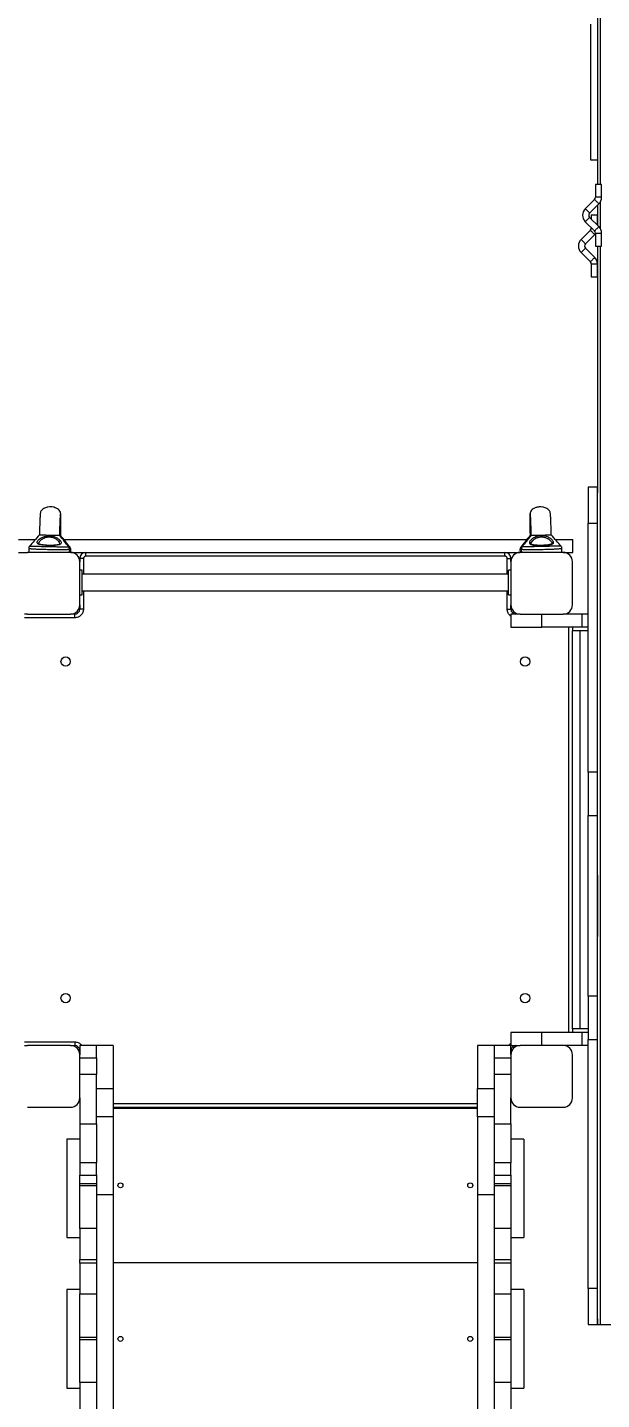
# Model space of a CAD drawing. Header units: millimetres. Extents: x -8083 to 6576, y -6691 to 5601.
# Drawn here: x -1118 to -186, y -2184 to 42 of the extents above; entities that cross this region are included whole.
import ezdxf

# ---------------------------------------------------------------- set-up
doc = ezdxf.new("R2010")
doc.units = ezdxf.units.MM
for name, color, linetype in [('DIKOM_ОБЪЕКТ', 7, 'Continuous'), ('DIKOM_РАЗМЕР_ЗОНА', 7, 'Continuous'), ('DIKOM_РАЗМЕР_ОБЪЕКТА', 7, 'Continuous')]:
    doc.layers.add(name, color=color, linetype=linetype)
doc.styles.add('style1', font='arial.ttf', dxfattribs={"width": 0.8})
doc.dimstyles.new('1-50', dxfattribs={"dimtxt": 300, "dimasz": 200, "dimexe": 100, "dimexo": 0, "dimgap": 100, "dimtad": 1, "dimtxsty": 'style1', "dimcen": 200, "dimclrd": 7, "dimclre": 7, "dimclrt": 7, "dimadec": 1, "dimazin": 2, "dimtfac": 1, "dimtmove": 0, "dimatfit": 2, "dimfxl": 0, "dimlwd": 25, "dimlwe": 18, "dimarcsym": 0})

# ---------------------------------------------------------------- blocks, each defined once
blk = doc.blocks.new('*D9')
at = {"layer": 'Defpoints', "color": 0, "transparency": 16777216}
for p in [(-396.4, 3600.5), (-7041.6, -3045.5), (-3854.4, -3045.5)]:
    blk.add_point(p, dxfattribs=at)
at = {"layer": 'DIKOM_РАЗМЕР_ОБЪЕКТА', "color": 7, "lineweight": 18, "transparency": 16777216}
for p, q in [((-396.4, 3600.5), (-7141.6, 3600.5)), ((-3854.4, -3045.5), (-7141.6, -3045.5))]:
    blk.add_line(p, q, dxfattribs=at)
at = {"layer": 'DIKOM_РАЗМЕР_ОБЪЕКТА', "color": 7, "lineweight": 25, "transparency": 16777216}
blk.add_line((-7041.6, 3400.5), (-7041.6, -2845.5), dxfattribs=at)
at = {"layer": 'DIKOM_РАЗМЕР_ОБЪЕКТА', "color": 7, "transparency": 16777216}
for points in [[(-7075, 3400.5), (-7008.3, 3400.5), (-7041.6, 3600.5)], [(-7075, -2845.5), (-7008.3, -2845.5), (-7041.6, -3045.5)]]:
    blk.add_solid(points, dxfattribs=at)
at = {"layer": 'DIKOM_РАЗМЕР_ОБЪЕКТА', "color": 7, "transparency": 16777216, "insert": (-7294.8, 463.6), "char_height": 300, "attachment_point": 5, "rotation": 90, "style": 'style1'}
blk.add_mtext('6650', dxfattribs=at)
blk = doc.blocks.new('*D10')
at = {"layer": 'Defpoints', "color": 0, "transparency": 16777216}
for p in [(-4711.6, -59.9), (5076.7, -1609.9), (5076.7, -5900.2)]:
    blk.add_point(p, dxfattribs=at)
at = {"layer": 'DIKOM_РАЗМЕР_ОБЪЕКТА', "color": 7, "lineweight": 18, "transparency": 16777216}
for p, q in [((-4711.6, -59.9), (-4711.6, -6000.2)), ((5076.7, -1609.9), (5076.7, -6000.2))]:
    blk.add_line(p, q, dxfattribs=at)
at = {"layer": 'DIKOM_РАЗМЕР_ОБЪЕКТА', "color": 7, "lineweight": 25, "transparency": 16777216}
blk.add_line((-4511.6, -5900.2), (4876.7, -5900.2), dxfattribs=at)
at = {"layer": 'DIKOM_РАЗМЕР_ОБЪЕКТА', "color": 7, "transparency": 16777216}
for points in [[(-4511.6, -5866.9), (-4511.6, -5933.5), (-4711.6, -5900.2)], [(4876.7, -5866.9), (4876.7, -5933.5), (5076.7, -5900.2)]]:
    blk.add_solid(points, dxfattribs=at)
at = {"layer": 'DIKOM_РАЗМЕР_ОБЪЕКТА', "color": 7, "transparency": 16777216, "insert": (410.1, -5647), "char_height": 300, "attachment_point": 5, "style": 'style1'}
blk.add_mtext('10000', dxfattribs=at)
blk = doc.blocks.new('*D11')
at = {"layer": 'Defpoints', "color": 0, "transparency": 16777216}
for p in [(6576.4, -1609.9), (-6320, -3354.1), (6576.4, -6591.4)]:
    blk.add_point(p, dxfattribs=at)
at = {"layer": 'DIKOM_РАЗМЕР_ЗОНА', "color": 7, "lineweight": 18, "transparency": 16777216}
for p, q in [((6576.4, -1609.9), (6576.4, -6691.4)), ((-6320, -3354.1), (-6320, -6691.4))]:
    blk.add_line(p, q, dxfattribs=at)
at = {"layer": 'DIKOM_РАЗМЕР_ЗОНА', "color": 7, "lineweight": 25, "transparency": 16777216}
blk.add_line((-6120, -6591.4), (6376.4, -6591.4), dxfattribs=at)
at = {"layer": 'DIKOM_РАЗМЕР_ЗОНА', "color": 7, "transparency": 16777216}
for points in [[(-6120, -6558.1), (-6120, -6624.7), (-6320, -6591.4)], [(6376.4, -6558.1), (6376.4, -6624.7), (6576.4, -6591.4)]]:
    blk.add_solid(points, dxfattribs=at)
at = {"layer": 'DIKOM_РАЗМЕР_ЗОНА', "color": 7, "transparency": 16777216, "insert": (182.5, -6338.1), "char_height": 300, "attachment_point": 5, "style": 'style1'}
blk.add_mtext('13000', dxfattribs=at)
blk = doc.blocks.new('*D12')
at = {"layer": 'Defpoints', "color": 0, "transparency": 16777216}
for p in [(-682.9, 5600.5), (-7632.5, -5169.1), (-3908.3, -5169.1)]:
    blk.add_point(p, dxfattribs=at)
at = {"layer": 'DIKOM_РАЗМЕР_ЗОНА', "color": 7, "lineweight": 18, "transparency": 16777216}
for p, q in [((-682.9, 5600.5), (-7732.5, 5600.5)), ((-3908.3, -5169.1), (-7732.5, -5169.1))]:
    blk.add_line(p, q, dxfattribs=at)
at = {"layer": 'DIKOM_РАЗМЕР_ЗОНА', "color": 7, "lineweight": 25, "transparency": 16777216}
blk.add_line((-7632.5, 5400.5), (-7632.5, -4969.1), dxfattribs=at)
at = {"layer": 'DIKOM_РАЗМЕР_ЗОНА', "color": 7, "transparency": 16777216}
for points in [[(-7665.9, 5400.5), (-7599.2, 5400.5), (-7632.5, 5600.5)], [(-7665.9, -4969.1), (-7599.2, -4969.1), (-7632.5, -5169.1)]]:
    blk.add_solid(points, dxfattribs=at)
at = {"layer": 'DIKOM_РАЗМЕР_ЗОНА', "color": 7, "transparency": 16777216, "insert": (-7885.7, 474.9), "char_height": 300, "attachment_point": 5, "rotation": 90, "style": 'style1'}
blk.add_mtext('10800', dxfattribs=at)

msp = doc.modelspace()

# ---------------------------------------------------------------- linework, layer by layer
at = {"layer": 'DIKOM_ОБЪЕКТ', "color": 7, "linetype": 'Continuous', "lineweight": 15}
for p, q in [((-192.468, 87.193), (-192.468, -212.807)), ((-187.468, -212.807), (-187.468, 87.193)), ((-203.9, 47.193), (-203.9, -172.807)), ((-203.9, -172.807), (-192.468, -172.807)), ((-195.742, -212.807), (-195.742, -233.665)), ((-185.742, -212.807), (-195.742, -212.807)), ((-185.742, -233.665), (-185.742, -212.807)), ((-197.206, -237.2), (-212.206, -252.2)), ((-205.135, -259.271), (-190.135, -244.271)), ((-185.742, -233.665), (-195.742, -233.665)), ((-187.468, -284.963), (-187.468, -240.651)), ((-190.135, -281.342), (-205.135, -266.342)), ((-202.474, -262.807), (-202.474, -269.004)), ((-192.474, -262.807), (-202.474, -262.807)), ((-192.474, -279.004), (-192.474, -262.807)), ((-192.468, -246.604), (-192.468, -279.009)), ((-203.939, -287.2), (-218.939, -302.2)), ((-212.206, -273.413), (-197.206, -288.413)), ((-202.474, -283.146), (-202.474, -283.665)), ((-201.955, -283.665), (-202.474, -283.665)), ((-211.867, -309.271), (-196.867, -294.271)), ((-195.742, -291.949), (-195.742, -312.807)), ((-195.742, -291.949), (-185.742, -291.949)), ((-185.742, -312.807), (-185.742, -291.949)), ((-218.939, -323.413), (-203.939, -338.413)), ((-196.867, -331.342), (-211.867, -316.342)), ((-195.742, -312.807), (-185.742, -312.807)), ((-192.468, -312.807), (-192.468, -713.295)), ((-187.468, -2062.807), (-187.468, -312.807)), ((-202.474, -341.949), (-202.474, -362.807)), ((-202.474, -341.949), (-192.474, -341.949)), ((-192.474, -362.807), (-192.474, -341.949)), ((-202.474, -362.807), (-192.474, -362.807)), ((-192.468, -704.257), (-207.468, -704.257)), ((-207.468, -704.257), (-207.468, -762.628)), ((-192.468, -762.628), (-192.468, -704.257)), ((-207.468, -762.628), (-192.468, -762.628)), ((-207.468, -1166.392), (-207.468, -762.628)), ((-192.468, -1166.392), (-192.468, -762.628)), ((-1132.202, -788.882), (-1104.999, -788.882)), ((-1099.607, -795.515), (-1099.619, -795.443)), ((-1058.807, -788.882), (-307.052, -788.882)), ((-1050.883, -800.868), (-1050.858, -800.881)), ((-315.017, -800.879), (-315.02, -800.889)), ((-299.916, -797.203), (-300.232, -796.142)), ((-300.231, -796.062), (-300.23, -795.829)), ((-266.241, -795.443), (-266.461, -796.571)), ((-266.269, -795.149), (-266.241, -795.443)), ((-260.861, -788.882), (-232.202, -788.882)), ((-232.202, -809.882), (-232.202, -788.882)), ((-1132.202, -809.882), (-1117.93, -809.882)), ((-1047.929, -809.882), (-1117.93, -809.882)), ((-1115.711, -802.899), (-1115.855, -809.882)), ((-1049.842, -809.882), (-1049.724, -804.212)), ((-1047.697, -809.883), (-1047.591, -804.802)), ((-1047.697, -809.882), (-318.163, -809.882)), ((-1032.93, -819.882), (-1032.93, -824.882)), ((-1026.93, -819.882), (-1032.93, -819.882)), ((-1026.93, -819.882), (-1026.93, -845.099)), ((-1022.93, -815.882), (-1022.93, -809.882)), ((-342.93, -815.882), (-1022.93, -815.882)), ((-342.93, -815.882), (-342.93, -809.882)), ((-338.93, -819.882), (-332.93, -819.882)), ((-338.93, -845.099), (-338.93, -819.882)), ((-332.93, -824.882), (-332.93, -819.882)), ((-318.268, -804.801), (-318.163, -809.883)), ((-247.93, -809.882), (-317.929, -809.882)), ((-317.047, -801.384), (-317.066, -801.397)), ((-316.136, -804.21), (-316.018, -809.882)), ((-250.004, -809.882), (-250.148, -802.898)), ((-247.93, -809.882), (-232.202, -809.882)), ((-1032.93, -894.882), (-1032.93, -824.882)), ((-1028.93, -838.599), (-1032.93, -838.599)), ((-1028.93, -878.599), (-1028.93, -838.599)), ((-336.929, -845.099), (-1028.93, -845.099)), ((-332.93, -838.599), (-336.929, -838.599)), ((-336.929, -878.599), (-336.929, -838.599)), ((-332.93, -824.882), (-332.93, -894.882)), ((-232.93, -894.882), (-232.93, -824.882)), ((-1032.93, -878.599), (-1028.93, -878.599)), ((-1028.93, -872.099), (-336.929, -872.099)), ((-1026.93, -872.099), (-1026.93, -901.882)), ((-338.93, -901.882), (-338.93, -872.099)), ((-336.929, -878.599), (-332.93, -878.599)), ((-1117.93, -909.882), (-1122.93, -909.882)), ((-1117.93, -909.882), (-1047.929, -909.882)), ((-1040.929, -909.882), (-1047.929, -909.882)), ((-1040.929, -915.882), (-1040.929, -909.882)), ((-1032.93, -894.882), (-1032.93, -901.882)), ((-1026.93, -901.882), (-1032.93, -901.882)), ((-338.93, -901.882), (-332.93, -901.882)), ((-332.93, -901.882), (-332.93, -894.882)), ((-332.93, -909.882), (-332.93, -930.882)), ((-317.929, -909.882), (-332.93, -909.882)), ((-317.929, -909.882), (-247.93, -909.882)), ((-282.93, -930.882), (-282.93, -909.882)), ((-217.185, -909.882), (-247.93, -909.882)), ((-217.185, -930.882), (-217.185, -909.882)), ((-207.468, -909.882), (-217.185, -909.882)), ((-1040.929, -915.882), (-1122.93, -915.882)), ((-332.93, -930.882), (-282.93, -930.882)), ((-217.185, -930.882), (-282.93, -930.882)), ((-238.929, -1588.882), (-238.929, -930.882)), ((-232.93, -930.882), (-232.93, -936.882)), ((-207.468, -930.882), (-217.185, -930.882)), ((-207.468, -936.882), (-232.93, -936.882)), ((-232.93, -1582.882), (-232.93, -936.882)), ((-220.952, -936.882), (-220.952, -1582.882)), ((-192.468, -1166.392), (-207.468, -1166.392)), ((-207.468, -1166.392), (-207.468, -1236.904)), ((-192.468, -1236.904), (-192.468, -1166.392)), ((-207.468, -1236.904), (-192.468, -1236.904)), ((-207.468, -1529.689), (-207.468, -1236.904)), ((-192.468, -1529.689), (-192.468, -1236.904)), ((-192.468, -1333.506), (-192.468, -1433.086)), ((-192.468, -1529.689), (-207.468, -1529.689)), ((-207.468, -1529.689), (-207.468, -1600.201)), ((-192.468, -1600.201), (-192.468, -1529.689)), ((-332.93, -1588.882), (-332.93, -1609.882)), ((-282.93, -1588.882), (-332.93, -1588.882)), ((-282.93, -1609.882), (-282.93, -1588.882)), ((-217.185, -1588.882), (-282.93, -1588.882)), ((-232.93, -1582.882), (-232.93, -1588.882)), ((-207.468, -1582.882), (-232.93, -1582.882)), ((-217.185, -1609.882), (-217.185, -1588.882)), ((-207.468, -1588.882), (-217.185, -1588.882)), ((-207.468, -1600.201), (-192.468, -1600.201)), ((-207.468, -2003.968), (-207.468, -1600.201)), ((-192.468, -2003.968), (-192.468, -1600.201)), ((-1122.93, -1603.882), (-1040.929, -1603.882)), ((-1122.93, -1609.882), (-1117.93, -1609.882)), ((-1047.929, -1609.882), (-1117.93, -1609.882)), ((-1047.929, -1609.882), (-1040.929, -1609.882)), ((-1040.929, -1603.882), (-1040.929, -1609.882)), ((-1005.93, -1609.71), (-1032.93, -1609.71)), ((-1032.93, -1609.71), (-1032.93, -1609.882)), ((-1005.93, -1609.882), (-1032.93, -1609.882)), ((-1032.93, -1609.882), (-1032.93, -1624.882)), ((-1032.93, -1694.882), (-1032.93, -1624.882)), ((-978.93, -1609.71), (-1005.93, -1609.71)), ((-1005.93, -1609.71), (-1005.93, -1609.882)), ((-1005.93, -1629.882), (-1005.93, -1609.882)), ((-978.93, -1609.71), (-978.93, -1679.71)), ((-359.93, -1609.71), (-386.93, -1609.71)), ((-386.93, -1609.71), (-386.93, -1679.71)), ((-359.93, -1609.71), (-359.93, -1609.882)), ((-332.93, -1609.71), (-359.93, -1609.71)), ((-332.93, -1609.882), (-359.93, -1609.882)), ((-359.93, -1609.882), (-359.93, -1629.882)), ((-332.93, -1609.882), (-317.929, -1609.882)), ((-332.93, -1624.882), (-332.93, -1609.882)), ((-332.93, -1624.882), (-332.93, -1694.882)), ((-247.93, -1609.882), (-317.929, -1609.882)), ((-217.185, -1609.882), (-247.93, -1609.882)), ((-232.93, -1694.882), (-232.93, -1624.882)), ((-207.468, -1609.882), (-217.185, -1609.882)), ((-1032.93, -1629.882), (-1005.93, -1629.882)), ((-1005.93, -1629.882), (-1005.93, -1657.065)), ((-359.93, -1629.882), (-332.93, -1629.882)), ((-359.93, -1629.882), (-359.93, -1657.065)), ((-1005.93, -1657.065), (-1032.93, -1657.065)), ((-1005.93, -1736.888), (-1005.93, -1657.065)), ((-332.93, -1657.065), (-359.93, -1657.065)), ((-359.93, -1657.065), (-359.93, -1736.888)), ((-1005.93, -1679.71), (-978.93, -1679.71)), ((-978.93, -1679.71), (-978.93, -1725.73)), ((-386.93, -1679.71), (-359.93, -1679.71)), ((-386.93, -1725.73), (-386.93, -1679.71)), ((-1117.93, -1709.882), (-1047.929, -1709.882)), ((-1032.93, -1694.882), (-1032.93, -1736.888)), ((-978.93, -1703.882), (-386.93, -1703.882)), ((-978.93, -1709.882), (-386.93, -1709.882)), ((-386.93, -1711.71), (-978.93, -1711.71)), ((-332.93, -1736.888), (-332.93, -1694.882)), ((-317.929, -1709.882), (-247.93, -1709.882)), ((-978.93, -1725.73), (-1005.93, -1725.73)), ((-978.93, -1725.73), (-978.93, -1852.255)), ((-359.93, -1725.73), (-386.93, -1725.73)), ((-386.93, -1725.73), (-386.93, -1852.255)), ((-1032.93, -1736.888), (-1005.93, -1736.888)), ((-1032.93, -1736.888), (-1032.93, -1799.992)), ((-1005.93, -1736.888), (-1005.93, -1799.992)), ((-359.93, -1736.888), (-332.93, -1736.888)), ((-359.93, -1736.888), (-359.93, -1799.992)), ((-332.93, -1736.888), (-332.93, -1799.992)), ((-1032.93, -1761.489), (-1053.929, -1761.489)), ((-1053.929, -1761.489), (-1053.929, -1921.489)), ((-311.93, -1761.489), (-332.93, -1761.489)), ((-311.93, -1761.489), (-311.93, -1921.489)), ((-1005.93, -1799.992), (-1032.93, -1799.992)), ((-1032.93, -1799.992), (-1032.93, -1820.168)), ((-1005.93, -1819.374), (-1005.93, -1799.992)), ((-332.93, -1799.992), (-359.93, -1799.992)), ((-359.93, -1799.992), (-359.93, -1819.374)), ((-332.93, -1820.168), (-332.93, -1799.992)), ((-1032.93, -1820.168), (-1005.93, -1820.168)), ((-1032.93, -1833.71), (-1032.93, -1820.168)), ((-1005.93, -1819.374), (-1005.93, -1852.255)), ((-359.93, -1819.374), (-359.93, -1852.255)), ((-359.93, -1820.168), (-332.93, -1820.168)), ((-332.93, -1820.168), (-332.93, -1833.71)), ((-1032.93, -1833.71), (-1005.93, -1833.71)), ((-1032.93, -1836.71), (-1032.93, -1833.71)), ((-1032.93, -1836.71), (-1005.93, -1836.71)), ((-1032.93, -1906.71), (-1032.93, -1836.71)), ((-359.93, -1833.71), (-332.93, -1833.71)), ((-359.93, -1836.71), (-332.93, -1836.71)), ((-332.93, -1833.71), (-332.93, -1836.71)), ((-332.93, -1836.71), (-332.93, -1906.71)), ((-978.93, -1852.255), (-1005.93, -1852.255)), ((-1005.93, -1852.255), (-1005.93, -2550.3)), ((-978.93, -1852.255), (-978.93, -2550.3)), ((-359.93, -1852.255), (-386.93, -1852.255)), ((-386.93, -1852.255), (-386.93, -2550.3)), ((-359.93, -1852.255), (-359.93, -2550.3)), ((-1005.93, -1906.71), (-1032.93, -1906.71)), ((-1032.93, -1906.71), (-1032.93, -1956.71)), ((-332.93, -1906.71), (-359.93, -1906.71)), ((-332.93, -1906.71), (-332.93, -1956.71)), ((-1053.929, -1921.489), (-1032.93, -1921.489)), ((-332.93, -1921.489), (-311.93, -1921.489)), ((-1032.93, -1956.71), (-1005.93, -1956.71)), ((-1032.93, -1962.71), (-1032.93, -1956.71)), ((-359.93, -1956.71), (-332.93, -1956.71)), ((-332.93, -1956.71), (-332.93, -1962.71)), ((-1005.93, -1962.71), (-1032.93, -1962.71)), ((-1032.93, -1962.71), (-1032.93, -2012.71)), ((-978.93, -1961.71), (-386.93, -1961.71)), ((-332.93, -1962.71), (-359.93, -1962.71)), ((-332.93, -1962.71), (-332.93, -2012.71)), ((-1032.93, -2005.71), (-1053.929, -2005.71)), ((-1053.929, -2005.71), (-1053.929, -2165.71)), ((-1032.93, -2012.71), (-1005.93, -2012.71)), ((-1032.93, -2082.71), (-1032.93, -2012.71)), ((-359.93, -2012.71), (-332.93, -2012.71)), ((-311.93, -2005.71), (-332.93, -2005.71)), ((-332.93, -2012.71), (-332.93, -2082.71)), ((-311.93, -2005.71), (-311.93, -2165.71)), ((-192.468, -2003.968), (-207.468, -2003.968)), ((-207.468, -2003.968), (-207.468, -2062.338)), ((-192.468, -2062.338), (-192.468, -2003.968)), ((-207.468, -2062.338), (-192.468, -2062.338)), ((-192.468, -2053.3), (-192.468, -2062.807)), ((-187.468, -2062.807), (-192.468, -2062.807)), ((-147.468, -2062.807), (-187.468, -2062.807)), ((-1032.93, -2082.71), (-1005.93, -2082.71)), ((-1032.93, -2086.71), (-1032.93, -2082.71)), ((-1032.93, -2086.71), (-1005.93, -2086.71)), ((-1032.93, -2156.71), (-1032.93, -2086.71)), ((-359.93, -2082.71), (-332.93, -2082.71)), ((-359.93, -2086.71), (-332.93, -2086.71)), ((-332.93, -2082.71), (-332.93, -2086.71)), ((-332.93, -2086.71), (-332.93, -2156.71)), ((-1005.93, -2156.71), (-1032.93, -2156.71)), ((-1032.93, -2156.71), (-1032.93, -2206.71)), ((-332.93, -2156.71), (-359.93, -2156.71)), ((-332.93, -2156.71), (-332.93, -2206.71)), ((-1053.929, -2165.71), (-1032.93, -2165.71)), ((-332.93, -2165.71), (-311.93, -2165.71))]:
    msp.add_line(p, q, dxfattribs=at)
at = {"layer": 'DIKOM_ОБЪЕКТ', "color": 7, "linetype": 'Continuous', "lineweight": 15, "flags": 128}
for points in [[(-190.135, -244.271), (-190.266, -244.14), (-190.65, -243.757), (-191.258, -243.149), (-192.044, -242.362), (-192.951, -241.455), (-193.912, -240.494), (-194.855, -239.552), (-195.709, -238.697), (-196.413, -237.993), (-196.913, -237.493), (-197.173, -237.233), (-197.206, -237.2)], [(-205.135, -259.271), (-205.168, -259.238), (-205.428, -258.979), (-205.928, -258.478), (-206.632, -257.775), (-207.487, -256.92), (-208.429, -255.977), (-209.39, -255.016), (-210.297, -254.109), (-211.084, -253.323), (-211.692, -252.715), (-212.075, -252.331), (-212.206, -252.2), (-212.206, -252.2)], [(-205.135, -266.342), (-205.266, -266.473), (-205.65, -266.857), (-206.258, -267.465), (-207.044, -268.251), (-207.951, -269.159), (-208.912, -270.119), (-209.855, -271.062), (-210.71, -271.917), (-211.413, -272.62), (-211.914, -273.121), (-212.173, -273.38), (-212.206, -273.413)], [(-196.867, -294.271), (-196.998, -294.14), (-197.382, -293.757), (-197.99, -293.149), (-198.776, -292.362), (-199.683, -291.455), (-200.644, -290.494), (-201.587, -289.552), (-202.442, -288.697), (-203.146, -287.993), (-203.646, -287.493), (-203.905, -287.233), (-203.939, -287.2)], [(-197.206, -288.413), (-197.173, -288.38), (-196.913, -288.121), (-196.413, -287.62), (-195.709, -286.917), (-194.855, -286.062), (-193.912, -285.119), (-192.951, -284.159), (-192.044, -283.251), (-191.258, -282.465), (-190.65, -281.857), (-190.266, -281.473), (-190.135, -281.342)], [(-211.867, -309.271), (-211.9, -309.238), (-212.16, -308.979), (-212.66, -308.478), (-213.364, -307.775), (-214.219, -306.92), (-215.161, -305.977), (-216.122, -305.016), (-217.029, -304.109), (-217.816, -303.323), (-218.424, -302.715), (-218.807, -302.331), (-218.939, -302.2), (-218.939, -302.2)], [(-196.867, -294.271), (-195.879, -293.181), (-195.742, -293.011)], [(-211.867, -316.342), (-211.999, -316.473), (-212.382, -316.857), (-212.989, -317.465), (-213.776, -318.251), (-214.684, -319.159), (-215.644, -320.119), (-216.587, -321.062), (-217.442, -321.917), (-218.146, -322.62), (-218.646, -323.121), (-218.906, -323.38), (-218.939, -323.413)], [(-203.939, -338.413), (-203.905, -338.38), (-203.646, -338.121), (-203.146, -337.62), (-202.442, -336.917), (-201.587, -336.062), (-200.644, -335.119), (-199.683, -334.159), (-198.776, -333.251), (-197.99, -332.465), (-197.382, -331.857), (-196.998, -331.473), (-196.867, -331.342)], [(-1048.769, -801.393), (-1048.759, -801.405), (-1048.775, -801.438), (-1048.834, -801.477), (-1048.934, -801.523), (-1049.201, -801.614), (-1049.473, -801.691), (-1049.67, -801.741), (-1049.724, -801.755), (-1049.739, -801.758), (-1049.742, -801.759), (-1049.743, -801.759), (-1049.744, -801.76), (-1049.744, -801.76), (-1049.744, -801.76), (-1049.744, -801.76), (-1049.744, -801.76), (-1049.744, -801.76), (-1049.744, -801.76), (-1050.123, -801.848), (-1050.313, -801.887)]]:
    msp.add_lwpolyline(points, dxfattribs=at)
at = {"layer": 'DIKOM_ОБЪЕКТ', "color": 7, "linetype": 'Continuous', "lineweight": 15}
for centre, radius in [((-1055.93, -986.882), 7.5), ((-309.93, -986.882), 7.5), ((-1055.93, -1532.882), 7.5), ((-309.93, -1532.882), 7.5), ((-966.93, -1836.71), 4), ((-398.93, -1836.71), 4), ((-966.93, -2085.71), 4), ((-398.93, -2085.71), 4)]:
    msp.add_circle(centre, radius, dxfattribs=at)
for centre, radius, start, end in [((-200.742, -233.665), 5, 315, 0), ((-200.742, -233.665), 15, 315, 0), ((-201.6, -262.807), 15, 135, 225), ((-201.6, -262.807), 5, 135, 225), ((-207.474, -283.665), 5, 315, 0), ((-200.742, -291.949), 5, 0, 45), ((-200.742, -291.949), 15, 0, 45), ((-208.332, -312.807), 15, 135, 225), ((-208.332, -312.807), 5, 135, 225), ((-207.474, -341.949), 15, 0, 45), ((-207.474, -341.949), 5, 0, 45), ((-1100.602, -797.246), 1.822, 49.331677, 112.130684), ((-1064.61, -793.346), 2.249, 80.296496, 166.905728), ((-302.228, -795.996), 2.005, 4.776533, 110.766404), ((-264.253, -795.248), 2.019, 71.752582, 177.201175), ((-1047.93, -824.882), 15, 0, 90), ((-1022.93, -819.882), 10, 90, 180), ((-342.93, -819.882), 10, 0, 90), ((-317.93, -824.882), 15, 90, 180), ((-247.93, -824.882), 15, 0, 90), ((-1047.93, -894.882), 15, 270, 0), ((-1040.93, -901.882), 8, 270, 0), ((-317.93, -894.882), 15, 180, 270), ((-324.93, -901.882), 8, 180, 270), ((-247.93, -894.882), 15, 270, 0), ((-1047.93, -1624.882), 15, 0, 90), ((-1040.93, -1617.882), 8, 0, 90), ((-317.93, -1624.882), 15, 90, 180), ((-324.93, -1617.882), 8, 90, 180), ((-247.93, -1624.882), 15, 0, 90), ((-1047.93, -1694.882), 15, 270, 0), ((-317.93, -1694.882), 15, 180, 270), ((-247.93, -1694.882), 15, 270, 0)]:
    msp.add_arc(centre, radius, start, end, dxfattribs=at)
for points, knots in [([(-1096.937, -746.059), (-1096.976, -746.163), (-1097.052, -746.361), (-1097.18, -747.66), (-1097.306, -749.464), (-1097.429, -751.633), (-1097.544, -753.986), (-1097.649, -756.385), (-1097.744, -758.717), (-1097.827, -760.903), (-1097.899, -762.883), (-1097.965, -764.782), (-1098.035, -766.878), (-1098.131, -769.853), (-1098.259, -774.066), (-1098.375, -778.107), (-1098.445, -780.799), (-1098.461, -781.418)], [0, 0, 0, 0, 0.11761598, 0.22566145, 0.32322892, 0.41013433, 0.48656892, 0.55307759, 0.61037821, 0.65916745, 0.70016499, 0.73408553, 0.77104724, 0.81743529, 0.89125617, 0.97500599, 1, 1, 1, 1]), ([(-1063.922, -747.465), (-1064.024, -746.435), (-1064.229, -744.351), (-1066.114, -741.46), (-1068.627, -739.303), (-1070.987, -738.018), (-1072.789, -737.298), (-1074.094, -736.876), (-1076.342, -736.292), (-1079.854, -735.831), (-1083.835, -736.048), (-1087.288, -736.795), (-1090.12, -737.819), (-1092.898, -739.419), (-1095.178, -741.565), (-1096.699, -744.094), (-1096.917, -745.86), (-1097.021, -746.707)], [0, 0, 0, 0, 0.07899817, 0.15988365, 0.23898865, 0.30681099, 0.34083061, 0.36833557, 0.39747965, 0.49467051, 0.60146302, 0.6596406, 0.72821729, 0.8014138, 0.87291427, 0.93907331, 1, 1, 1, 1]), ([(-1065.471, -782.1), (-1065.427, -780.481), (-1065.335, -777.114), (-1065.196, -772.371), (-1065.05, -767.745), (-1064.902, -763.388), (-1064.752, -759.395), (-1064.605, -755.875), (-1064.464, -752.915), (-1064.331, -750.588), (-1064.21, -748.954), (-1064.106, -748.002), (-1064.049, -747.927), (-1064.023, -747.892)], [0, 0, 0, 0, 0.06990293, 0.14541004, 0.22622531, 0.31239452, 0.4036512, 0.4995044, 0.59911351, 0.7014635, 0.80526764, 0.90922452, 1, 1, 1, 1]), ([(-1063.934, -782.488), (-1063.934, -782.468), (-1063.905, -780.721), (-1063.862, -777.396), (-1063.803, -772.516), (-1063.756, -767.813), (-1063.725, -763.343), (-1063.709, -759.23), (-1063.71, -755.574), (-1063.73, -752.469), (-1063.768, -749.987), (-1063.825, -748.188), (-1063.897, -747.043), (-1063.958, -746.854), (-1063.988, -746.76)], [0, 0, 0, 0, 0.00078971, 0.07006384, 0.14442114, 0.22404396, 0.30898051, 0.39896776, 0.49352961, 0.59184549, 0.69291846, 0.79549508, 0.89830253, 1, 1, 1, 1]), ([(-301.871, -746.761), (-301.906, -746.881), (-301.973, -747.111), (-302.046, -748.456), (-302.097, -750.301), (-302.128, -752.505), (-302.145, -754.888), (-302.151, -757.313), (-302.149, -759.666), (-302.141, -761.87), (-302.13, -763.865), (-302.118, -765.777), (-302.101, -767.886), (-302.074, -770.879), (-302.026, -775.112), (-301.976, -779.17), (-301.934, -781.869), (-301.924, -782.489)], [0, 0, 0, 0, 0.11760391, 0.22564115, 0.32320534, 0.41010815, 0.48654147, 0.55305205, 0.61035481, 0.65914671, 0.70014675, 0.73406846, 0.77103361, 0.8174252, 0.89125177, 0.97500825, 1, 1, 1, 1]), ([(-268.825, -746.757), (-268.929, -745.905), (-269.143, -744.148), (-270.66, -741.592), (-272.947, -739.431), (-275.73, -737.823), (-278.567, -736.796), (-282.024, -736.048), (-285.297, -735.87), (-288.37, -736.141), (-290.457, -736.52), (-292.463, -737.07), (-294.688, -737.918), (-297.218, -739.293), (-299.722, -741.435), (-301.612, -744.292), (-301.824, -746.388), (-301.927, -747.411)], [0, 0, 0, 0, 0.06448256, 0.13299944, 0.20593487, 0.27991366, 0.34883469, 0.40710457, 0.51397516, 0.56434852, 0.61134781, 0.65441013, 0.70197793, 0.76926808, 0.84701269, 0.92529445, 1, 1, 1, 1]), ([(-301.85, -747.778), (-301.816, -747.837), (-301.75, -747.955), (-301.635, -749.112), (-301.516, -750.803), (-301.4, -752.871), (-301.29, -755.134), (-301.188, -757.456), (-301.097, -759.723), (-301.016, -761.856), (-300.946, -763.796), (-300.881, -765.66), (-300.811, -767.729), (-300.728, -770.315), (-300.628, -773.555), (-300.516, -777.465), (-300.431, -780.397), (-300.389, -782.09), (-300.387, -782.179)], [0, 0, 0, 0, 0.10972676, 0.21835152, 0.31651721, 0.40401331, 0.48101336, 0.54805078, 0.6058361, 0.65506194, 0.69644237, 0.7306907, 0.76802008, 0.81487634, 0.86970642, 0.93080054, 0.99632476, 1, 1, 1, 1]), ([(-267.397, -781.417), (-267.397, -781.397), (-267.453, -779.654), (-267.53, -776.34), (-267.679, -771.48), (-267.824, -766.802), (-267.978, -762.361), (-268.131, -758.281), (-268.283, -754.661), (-268.431, -751.595), (-268.571, -749.155), (-268.701, -747.4), (-268.82, -746.298), (-268.889, -746.139), (-268.922, -746.059)], [0, 0, 0, 0, 0.00080157, 0.07006963, 0.144421, 0.2240384, 0.30897039, 0.39895524, 0.49351506, 0.5918287, 0.69290466, 0.79548389, 0.8982963, 1, 1, 1, 1]), ([(-1114.381, -799.532), (-1114.8, -800.108), (-1115.554, -801.143), (-1115.665, -802.475), (-1115.715, -803.066)], [0, 0, 0, 0, 0.55653444, 1, 1, 1, 1]), ([(-1098.359, -781.299), (-1101.186, -784.534), (-1106.299, -790.386), (-1111.874, -796.695), (-1114.366, -799.516)], [0, 0, 0, 0, 0.55297735, 1, 1, 1, 1]), ([(-1114.324, -799.551), (-1114.33, -799.536), (-1114.36, -799.469), (-1113.797, -799.453), (-1112.663, -799.465), (-1110.951, -799.525), (-1108.751, -799.605), (-1106.081, -799.699), (-1102.999, -799.801), (-1099.549, -799.906), (-1095.796, -800.011), (-1091.807, -800.114), (-1087.644, -800.214), (-1084.805, -800.274), (-1083.379, -800.305)], [0, 0, 0, 0, 0.02665089, 0.11847592, 0.20912891, 0.29845709, 0.3877259, 0.47572455, 0.56390724, 0.65129267, 0.73855571, 0.82584885, 0.91251448, 1, 1, 1, 1]), ([(-1101.288, -795.558), (-1101.671, -795.126), (-1102.436, -794.262), (-1102.182, -792.56), (-1100.976, -790.6), (-1098.836, -788.465), (-1095.885, -786.353), (-1092.17, -784.505), (-1088.497, -783.431), (-1085.335, -782.948), (-1083.705, -782.892), (-1082.894, -782.864)], [0, 0, 0, 0, 0.12403528, 0.2477683, 0.37120218, 0.4946918, 0.61956176, 0.74525024, 0.87231225, 0.93645532, 1, 1, 1, 1]), ([(-1083.331, -798.585), (-1084.33, -798.554), (-1086.333, -798.494), (-1089.243, -798.316), (-1092.002, -798.071), (-1094.531, -797.752), (-1096.784, -797.351), (-1098.689, -796.86), (-1100.25, -796.279), (-1100.942, -795.798), (-1101.288, -795.558)], [0, 0, 0, 0, 0.12514059, 0.25118123, 0.37616832, 0.50189998, 0.62661173, 0.75168782, 0.87592712, 1, 1, 1, 1]), ([(-1099.411, -795.867), (-1099.492, -795.773), (-1099.657, -795.584), (-1099.634, -795.555), (-1099.622, -795.541)], [0, 0, 0, 0, 0.49483369, 1, 1, 1, 1]), ([(-1099.619, -795.443), (-1099.584, -795.166), (-1099.515, -794.613), (-1099.137, -793.694), (-1098.582, -792.741), (-1097.842, -791.749), (-1096.927, -790.721), (-1095.8, -789.653), (-1094.506, -788.615), (-1093.09, -787.658), (-1091.67, -786.862), (-1090.26, -786.215), (-1088.432, -785.531), (-1085.966, -784.907), (-1082.808, -784.623), (-1079.619, -784.849), (-1076.602, -785.559), (-1073.887, -786.669), (-1071.554, -788.048), (-1070.012, -789.261), (-1069.049, -790.154), (-1068.457, -790.75), (-1067.956, -791.305), (-1067.496, -791.864), (-1067.126, -792.35), (-1066.903, -792.682), (-1066.8, -792.836)], [0, 0, 0, 0, 0.04151967, 0.08285968, 0.12539899, 0.16497404, 0.20615406, 0.25024924, 0.2942943, 0.33455542, 0.37467911, 0.40689902, 0.43734943, 0.49982921, 0.56214324, 0.62369284, 0.68681707, 0.74903562, 0.81118821, 0.87303372, 0.89540809, 0.91611759, 0.942579, 0.96006047, 0.98152934, 1, 1, 1, 1]), ([(-1065.625, -796.046), (-1065.642, -796.144), (-1065.672, -796.323), (-1065.882, -796.494), (-1066.43, -796.853), (-1067.546, -797.292), (-1069.02, -797.648), (-1070.682, -797.932), (-1072.699, -798.169), (-1075.278, -798.357), (-1078.329, -798.466), (-1081.704, -798.479), (-1085.248, -798.391), (-1088.631, -798.201), (-1091.283, -797.956), (-1093.172, -797.717), (-1094.493, -797.509), (-1095.626, -797.291), (-1096.677, -797.047), (-1097.725, -796.743), (-1098.739, -796.355), (-1099.175, -796.038), (-1099.411, -795.867)], [0, 0, 0, 0, 0.06150454, 0.11214311, 0.15545205, 0.21689651, 0.26453567, 0.3044947, 0.35309583, 0.41046003, 0.47205634, 0.53690026, 0.60482254, 0.67418336, 0.73525529, 0.77116841, 0.80300191, 0.83237575, 0.86204543, 0.90029622, 0.9462484, 1, 1, 1, 1]), ([(-1098.462, -781.418), (-1098.379, -781.417), (-1098.209, -781.415), (-1096.881, -781.436), (-1095.277, -781.464), (-1093.453, -781.498), (-1091.168, -781.542), (-1088.497, -781.594), (-1085.701, -781.651), (-1082.595, -781.714), (-1079.144, -781.786), (-1075.793, -781.857), (-1072.871, -781.92), (-1070.649, -781.969), (-1068.833, -782.011), (-1067.128, -782.05), (-1065.852, -782.084), (-1065.412, -782.098), (-1065.474, -782.099), (-1065.476, -782.099)], [0, 0, 0, 0, 0.06579581, 0.13543589, 0.18197518, 0.22985094, 0.29261089, 0.35715174, 0.41924353, 0.48240014, 0.56349615, 0.64689639, 0.70762741, 0.76982522, 0.81531307, 0.86193684, 0.93720644, 0.99833407, 1, 1, 1, 1]), ([(-1083.379, -800.305), (-1081.89, -800.335), (-1078.888, -800.395), (-1074.969, -800.465), (-1071.64, -800.518), (-1068.882, -800.558), (-1066.774, -800.586), (-1065.261, -800.603), (-1064.278, -800.614), (-1063.288, -800.625), (-1062.295, -800.634), (-1061.302, -800.644), (-1060.314, -800.652), (-1059.299, -800.66), (-1058.194, -800.667), (-1057.004, -800.675), (-1055.894, -800.681), (-1054.997, -800.686), (-1054.137, -800.691), (-1053.332, -800.699), (-1052.53, -800.71), (-1051.905, -800.727), (-1051.351, -800.757), (-1050.976, -800.796), (-1050.91, -800.848), (-1050.883, -800.868)], [0, 0, 0, 0, 0.0890096, 0.17930987, 0.2380124, 0.29808872, 0.35877978, 0.38184462, 0.40573144, 0.43046332, 0.45605929, 0.48256219, 0.50999414, 0.53837021, 0.5708611, 0.61145889, 0.6554632, 0.69043762, 0.71798947, 0.76676429, 0.80769107, 0.85574192, 0.89758621, 0.95908211, 1, 1, 1, 1]), ([(-1064.231, -791.129), (-1063.776, -791.844), (-1062.87, -793.268), (-1062.848, -795.013), (-1063.914, -796.385), (-1066.158, -797.383), (-1069.444, -798.06), (-1073.583, -798.463), (-1078.32, -798.65), (-1081.66, -798.606), (-1083.331, -798.585)], [0, 0, 0, 0, 0.12400631, 0.2470395, 0.37108121, 0.49603061, 0.62132085, 0.74712216, 0.87348443, 1, 1, 1, 1]), ([(-1082.894, -782.864), (-1081.83, -782.893), (-1079.707, -782.952), (-1076.624, -783.518), (-1073.758, -784.385), (-1071.172, -785.523), (-1068.903, -786.841), (-1066.978, -788.264), (-1065.373, -789.722), (-1064.61, -790.661), (-1064.231, -791.129)], [0, 0, 0, 0, 0.12666943, 0.25270899, 0.37925955, 0.50506343, 0.63021873, 0.7544893, 0.87776426, 1, 1, 1, 1]), ([(-1066.8, -792.836), (-1066.444, -793.44), (-1065.755, -794.609), (-1065.679, -795.585), (-1065.643, -796.057)], [0, 0, 0, 0, 0.51670081, 1, 1, 1, 1]), ([(-1050.847, -800.872), (-1053.097, -797.986), (-1057.928, -791.792), (-1062.907, -785.394), (-1065.566, -781.977)], [0, 0, 0, 0, 0.46596365, 1, 1, 1, 1]), ([(-1065.197, -782.451), (-1064.72, -782.463), (-1064.045, -782.481), (-1063.959, -782.487), (-1063.934, -782.489)], [0, 0, 0, 0, 0.70638693, 1, 1, 1, 1]), ([(-1048.766, -801.391), (-1051.099, -798.486), (-1056.11, -792.249), (-1061.274, -785.807), (-1064.033, -782.365)], [0, 0, 0, 0, 0.46568805, 1, 1, 1, 1]), ([(-1049.728, -804.376), (-1049.757, -803.748), (-1049.819, -802.446), (-1050.503, -801.402), (-1050.856, -800.862)], [0, 0, 0, 0, 0.48312202, 1, 1, 1, 1]), ([(-301.827, -782.366), (-304.586, -785.808), (-309.747, -792.246), (-314.755, -798.48), (-317.085, -801.381)], [0, 0, 0, 0, 0.53460126, 1, 1, 1, 1]), ([(-315.016, -800.891), (-315.113, -801.017), (-315.511, -801.538), (-316.054, -802.68), (-316.107, -803.835), (-316.132, -804.374)], [0, 0, 0, 0, 0.14585563, 0.60152952, 1, 1, 1, 1]), ([(-300.293, -781.976), (-302.952, -785.393), (-307.933, -791.794), (-312.765, -797.99), (-315.018, -800.878)], [0, 0, 0, 0, 0.53384806, 1, 1, 1, 1]), ([(-282.48, -800.305), (-282.913, -800.314), (-284.082, -800.338), (-286.29, -800.381), (-289.373, -800.438), (-292.704, -800.495), (-296.062, -800.545), (-299.261, -800.589), (-302.268, -800.622), (-304.999, -800.648), (-306.834, -800.662), (-308.09, -800.67), (-308.838, -800.674), (-309.563, -800.679), (-310.263, -800.683), (-310.934, -800.686), (-312.031, -800.694), (-313.34, -800.707), (-314.201, -800.735), (-314.6, -800.769), (-314.762, -800.789), (-314.889, -800.813), (-314.973, -800.843), (-315.013, -800.864), (-315.017, -800.878), (-315.017, -800.879)], [0, 0, 0, 0, 0.02566492, 0.06936269, 0.13101734, 0.21002559, 0.27290325, 0.34422095, 0.42312046, 0.48812647, 0.55792974, 0.58213709, 0.6068749, 0.63219332, 0.65814545, 0.68480973, 0.71210409, 0.79901758, 0.88697608, 0.90936681, 0.9317682, 0.95415564, 0.97657692, 0.99906616, 1, 1, 1, 1]), ([(-282.965, -782.864), (-284.345, -782.916), (-287.104, -783.022), (-290.999, -783.971), (-294.454, -785.362), (-297.373, -787.087), (-299.734, -788.965), (-301.489, -790.839), (-302.666, -792.616), (-302.848, -793.619), (-302.939, -794.122)], [0, 0, 0, 0, 0.12705997, 0.25405484, 0.38031876, 0.50607679, 0.63009032, 0.75376843, 0.87668465, 1, 1, 1, 1]), ([(-302.939, -794.122), (-302.886, -794.572), (-302.778, -795.474), (-301.647, -796.506), (-299.815, -797.314), (-297.269, -797.903), (-294.128, -798.306), (-290.52, -798.543), (-286.593, -798.645), (-283.886, -798.605), (-282.528, -798.585)], [0, 0, 0, 0, 0.1234499, 0.24716307, 0.37200382, 0.49677349, 0.62230079, 0.74824398, 0.87377025, 1, 1, 1, 1]), ([(-301.922, -782.489), (-301.89, -782.487), (-301.792, -782.481), (-301.396, -782.469), (-300.764, -782.453), (-300.687, -782.452)], [0, 0, 0, 0, 0.29825808, 0.9146806, 1, 1, 1, 1]), ([(-300.388, -782.099), (-300.286, -782.094), (-300.076, -782.085), (-298.714, -782.05), (-297.079, -782.012), (-295.235, -781.97), (-292.933, -781.919), (-290.007, -781.856), (-286.661, -781.785), (-282.998, -781.708), (-279.295, -781.633), (-276.09, -781.569), (-273.424, -781.518), (-271.491, -781.481), (-269.929, -781.453), (-268.5, -781.428), (-267.528, -781.414), (-267.433, -781.417), (-267.397, -781.418)], [0, 0, 0, 0, 0.06489402, 0.13461763, 0.18108234, 0.22889389, 0.2915287, 0.35593766, 0.43525242, 0.51679589, 0.59801906, 0.68169771, 0.73763161, 0.79488604, 0.8380372, 0.88228615, 0.95542596, 1, 1, 1, 1]), ([(-300.23, -795.829), (-300.188, -795.51), (-300.103, -794.873), (-299.647, -793.794), (-299.026, -792.746), (-298.286, -791.751), (-297.509, -790.852), (-296.615, -789.954), (-295.478, -788.959), (-294.066, -787.916), (-292.326, -786.886), (-290.561, -786.077), (-288.82, -785.482), (-286.599, -784.932), (-284.246, -784.67), (-281.881, -784.727), (-280.138, -784.924), (-278.437, -785.27), (-276.654, -785.796), (-274.831, -786.534), (-273.019, -787.496), (-271.619, -788.427), (-270.564, -789.245), (-269.73, -789.963), (-269.004, -790.665), (-268.348, -791.374), (-267.53, -792.365), (-266.646, -793.692), (-266.395, -794.663), (-266.269, -795.149)], [0, 0, 0, 0, 0.04122189, 0.08212764, 0.12502039, 0.15617257, 0.18752674, 0.21875872, 0.24982202, 0.29305122, 0.33399358, 0.37465385, 0.40658814, 0.43731208, 0.49953046, 0.53054965, 0.56198763, 0.59274047, 0.62471007, 0.66559239, 0.7066884, 0.75000858, 0.77458869, 0.79819563, 0.82868706, 0.85070887, 0.87526333, 0.93758079, 1, 1, 1, 1]), ([(-266.658, -796.084), (-266.667, -796.074), (-266.684, -796.051), (-267.049, -796.295), (-267.844, -796.65), (-269.445, -797.13), (-271.386, -797.526), (-273.739, -797.866), (-276.506, -798.143), (-279.657, -798.347), (-283.151, -798.466), (-286.738, -798.481), (-290.083, -798.384), (-292.888, -798.196), (-295.135, -797.942), (-296.956, -797.628), (-298.153, -797.324), (-299.046, -797.005), (-299.406, -796.823), (-299.508, -796.891), (-299.561, -796.926)], [0, 0, 0, 0, 0.0166247, 0.03592187, 0.10366016, 0.16354595, 0.22387689, 0.28685234, 0.35288148, 0.42393233, 0.49935008, 0.57969281, 0.65638463, 0.72480637, 0.7840454, 0.83907603, 0.89529241, 0.92442553, 0.96129987, 1, 1, 1, 1]), ([(-263.621, -793.331), (-263.747, -792.859), (-263.998, -791.916), (-265.205, -790.283), (-266.948, -788.567), (-269.248, -786.852), (-272.054, -785.268), (-275.34, -783.975), (-279.026, -783.066), (-281.653, -782.931), (-282.965, -782.864)], [0, 0, 0, 0, 0.12282363, 0.24541815, 0.36909276, 0.49356098, 0.61915298, 0.74595265, 0.87310846, 1, 1, 1, 1]), ([(-282.528, -798.585), (-281.216, -798.542), (-278.595, -798.457), (-274.856, -798.18), (-271.461, -797.786), (-268.544, -797.252), (-266.223, -796.565), (-264.594, -795.696), (-263.645, -794.645), (-263.629, -793.768), (-263.621, -793.331)], [0, 0, 0, 0, 0.1260883, 0.25195652, 0.3781138, 0.50326862, 0.62863013, 0.75300714, 0.87683963, 1, 1, 1, 1]), ([(-251.537, -799.551), (-251.53, -799.536), (-251.5, -799.469), (-252.065, -799.453), (-253.197, -799.465), (-254.913, -799.525), (-257.115, -799.605), (-259.784, -799.7), (-262.871, -799.801), (-266.32, -799.906), (-270.081, -800.012), (-274.071, -800.115), (-278.231, -800.214), (-281.063, -800.275), (-282.48, -800.305)], [0, 0, 0, 0, 0.02692348, 0.11839065, 0.20934949, 0.2987304, 0.38776494, 0.47617433, 0.56386829, 0.65179449, 0.73879698, 0.82625865, 0.91304804, 1, 1, 1, 1]), ([(-251.494, -799.515), (-253.986, -796.695), (-259.56, -790.386), (-264.674, -784.534), (-267.501, -781.298)], [0, 0, 0, 0, 0.44700762, 1, 1, 1, 1]), ([(-250.145, -803.068), (-250.196, -802.507), (-250.307, -801.292), (-250.949, -800.154), (-251.383, -799.652), (-251.491, -799.527)], [0, 0, 0, 0, 0.39232551, 0.84879265, 1, 1, 1, 1]), ([(-1115.679, -802.899), (-1115.688, -802.921), (-1115.728, -803.011), (-1115.457, -803.187), (-1114.683, -803.422), (-1113.309, -803.629), (-1111.733, -803.794), (-1110.162, -803.925), (-1107.982, -804.074), (-1104.999, -804.237), (-1101.58, -804.385), (-1098.355, -804.506), (-1095.524, -804.6), (-1092.058, -804.705), (-1087.911, -804.815), (-1084.716, -804.884), (-1083.11, -804.919)], [0, 0, 0, 0, 0.01884556, 0.07890878, 0.16920143, 0.26279513, 0.32009784, 0.37904078, 0.43963279, 0.53355921, 0.6311765, 0.6916359, 0.75251194, 0.81379671, 0.90643155, 1, 1, 1, 1]), ([(-1083.11, -804.919), (-1081.491, -804.95), (-1078.279, -805.013), (-1073.591, -805.082), (-1069.166, -805.129), (-1065.423, -805.149), (-1062.34, -805.147), (-1059.849, -805.13), (-1057.295, -805.092), (-1054.849, -805.023), (-1052.873, -804.917), (-1051.521, -804.793), (-1050.616, -804.661), (-1049.96, -804.477), (-1049.617, -804.331), (-1049.729, -804.215), (-1049.732, -804.212)], [0, 0, 0, 0, 0.09294977, 0.18443182, 0.2744461, 0.3630117, 0.42787518, 0.49102926, 0.55248235, 0.6414303, 0.7265523, 0.7886497, 0.84924153, 0.90832841, 0.99786995, 1, 1, 1, 1]), ([(-1049.804, -803.778), (-1049.747, -803.791), (-1049.258, -803.909), (-1048.641, -804.116), (-1047.97, -804.393), (-1047.626, -804.622), (-1047.624, -804.749), (-1047.623, -804.801)], [0, 0, 0, 0, 0.03577053, 0.3053943, 0.55498924, 0.81883781, 1, 1, 1, 1]), ([(-1047.595, -804.968), (-1047.659, -804.167), (-1047.768, -802.784), (-1048.48, -801.81), (-1048.779, -801.401)], [0, 0, 0, 0, 0.57971736, 1, 1, 1, 1]), ([(-1022.93, -815.882), (-1023.433, -815.935), (-1024.207, -816.017), (-1025.138, -816.516), (-1025.779, -817.032), (-1026.295, -817.673), (-1026.794, -818.604), (-1026.876, -819.378), (-1026.93, -819.882)], [0, 0, 0, 0, 0.23940644, 0.36834765, 0.49997378, 0.63163827, 0.76053301, 1, 1, 1, 1]), ([(-338.93, -819.882), (-338.983, -819.378), (-339.066, -818.604), (-339.564, -817.673), (-340.081, -817.032), (-340.721, -816.516), (-341.652, -816.017), (-342.426, -815.935), (-342.93, -815.882)], [0, 0, 0, 0, 0.23946526, 0.36835908, 0.50002263, 0.63164781, 0.76052046, 1, 1, 1, 1]), ([(-318.23, -804.801), (-318.242, -804.787), (-318.352, -804.67), (-317.882, -804.392), (-317.146, -804.06), (-316.306, -803.854), (-316.072, -803.796)], [0, 0, 0, 0, 0.05163241, 0.45261632, 0.84738378, 1, 1, 1, 1]), ([(-317.079, -801.376), (-317.393, -801.827), (-318.127, -802.879), (-318.214, -804.21), (-318.265, -804.971)], [0, 0, 0, 0, 0.42855917, 1, 1, 1, 1]), ([(-317.066, -801.397), (-317.08, -801.404), (-317.136, -801.432), (-316.977, -801.509), (-316.635, -801.625), (-316.183, -801.747), (-315.762, -801.841), (-315.567, -801.884)], [0, 0, 0, 0, 0.0954922, 0.38150782, 0.59441812, 0.81291904, 1, 1, 1, 1]), ([(-316.098, -804.21), (-316.103, -804.248), (-316.119, -804.355), (-315.767, -804.535), (-314.886, -804.736), (-313.423, -804.885), (-311.775, -804.984), (-310.148, -805.048), (-307.904, -805.106), (-304.849, -805.144), (-301.376, -805.151), (-298.119, -805.137), (-295.276, -805.114), (-291.785, -805.075), (-287.594, -805.013), (-284.372, -804.95), (-282.749, -804.919)], [0, 0, 0, 0, 0.03222036, 0.09165675, 0.18065316, 0.27301219, 0.32926333, 0.38721863, 0.44687562, 0.53951257, 0.63597429, 0.69500602, 0.75469591, 0.81505118, 0.90678569, 1, 1, 1, 1]), ([(-282.749, -804.919), (-281.146, -804.884), (-277.955, -804.815), (-273.304, -804.692), (-268.9, -804.556), (-265.189, -804.421), (-262.149, -804.293), (-259.713, -804.175), (-257.223, -804.033), (-254.851, -803.864), (-252.96, -803.678), (-251.683, -803.5), (-250.869, -803.332), (-250.265, -803.138), (-250.215, -802.985), (-250.186, -802.899)], [0, 0, 0, 0, 0.09342813, 0.18595097, 0.27754985, 0.36824946, 0.43383738, 0.4977837, 0.56007434, 0.65038309, 0.73699752, 0.7999288, 0.86138594, 0.92136582, 1, 1, 1, 1]), ([(-1026.93, -901.882), (-1026.975, -902.736), (-1027.068, -904.494), (-1027.848, -907.103), (-1029.139, -909.613), (-1030.96, -911.851), (-1033.198, -913.672), (-1035.708, -914.964), (-1038.317, -915.743), (-1040.076, -915.836), (-1040.929, -915.882)], [0, 0, 0, 0, 0.11651665, 0.24001732, 0.36864361, 0.50001002, 0.63136009, 0.7599936, 0.88349301, 1, 1, 1, 1]), ([(-332.93, -913.324), (-333.585, -912.834), (-335.012, -911.766), (-336.715, -909.605), (-338.013, -907.106), (-338.791, -904.494), (-338.884, -902.735), (-338.93, -901.882)], [0, 0, 0, 0, 0.18227503, 0.39711392, 0.60747155, 0.80944667, 1, 1, 1, 1]), ([(-1040.929, -1603.882), (-1040.076, -1603.927), (-1038.317, -1604.021), (-1035.705, -1604.798), (-1033.208, -1606.098), (-1031.099, -1607.749), (-1030.073, -1609.115), (-1029.627, -1609.71)], [0, 0, 0, 0, 0.19373023, 0.39908746, 0.6129815, 0.83139499, 1, 1, 1, 1]), ([(-336.233, -1609.71), (-335.791, -1609.108), (-334.862, -1607.845), (-333.594, -1606.922), (-332.93, -1606.439)], [0, 0, 0, 0, 0.47637148, 1, 1, 1, 1])]:
    msp.add_open_spline(points, degree=3, knots=knots, dxfattribs=at)

# ---------------------------------------------------------------- dimensions: what is measured, and where the dimension line sits
at = {"layer": 'DIKOM_РАЗМЕР_ЗОНА'}
dim = msp.add_linear_dim(base=(-7632.537, -5169.059), p1=(-682.93, 5600.541), p2=(-3908.34, -5169.059), angle=90, text='10800', dimstyle='1-50', dxfattribs=at)
dim.commit()
dim.dimension.update_dxf_attribs({"geometry": '*D12', "text_midpoint": (-7632.537, 474.854), "dimtype": 160})
dim = msp.add_linear_dim(base=(6576.354, -6591.4), p1=(-6319.964, -3354.058), p2=(6576.354, -1609.882), text='13000', dimstyle='1-50', dxfattribs=at)
dim.commit()
dim.dimension.update_dxf_attribs({"geometry": '*D11', "text_midpoint": (182.549, -6591.4), "dimtype": 160})
at = {"layer": 'DIKOM_РАЗМЕР_ОБЪЕКТА'}
dim = msp.add_linear_dim(base=(-7041.635, -3045.53), p1=(-396.429, 3600.541), p2=(-3854.351, -3045.53), angle=90, text='6650', dimstyle='1-50', dxfattribs=at)
dim.commit()
dim.dimension.update_dxf_attribs({"geometry": '*D9', "text_midpoint": (-7041.635, 463.594), "dimtype": 160})
dim = msp.add_linear_dim(base=(5076.718, -5900.189), p1=(-4711.621, -59.882), p2=(5076.718, -1609.882), text='10000', dimstyle='1-50', dxfattribs=at)
dim.commit()
dim.dimension.update_dxf_attribs({"geometry": '*D10', "text_midpoint": (410.054, -5900.189), "dimtype": 160})

doc.saveas('drawing.dxf')
